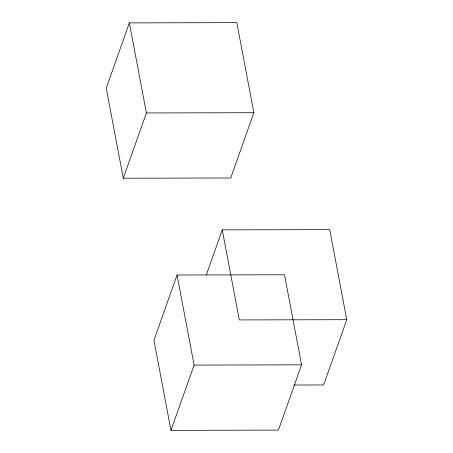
<?xml version="1.0" encoding="UTF-8"?>
<svg xmlns="http://www.w3.org/2000/svg" width="453" height="453" viewBox="0 0 453 453"><rect width="100%" height="100%" fill="white"/><g stroke="black" fill="none" stroke-linecap="round" stroke-linejoin="round"><path stroke-width="0.68" d="M129.354 22.893L106.245 88.159L123.284 178.222L230.736 177.978L253.85 112.712L236.811 22.65L129.354 22.893L146.393 112.956L123.284 178.222M177.055 275.022L153.941 340.288L170.979 430.35L278.436 430.107L301.551 364.841L284.512 274.778L177.055 275.022L194.094 365.084L170.979 430.35M206.228 275.158L222.264 229.869L329.716 229.626L346.755 319.688L323.646 384.954L293.952 385.022M146.393 112.956L253.85 112.712M346.755 319.688L239.303 319.931L222.264 229.869M194.094 365.084L301.551 364.841"/></g></svg>
